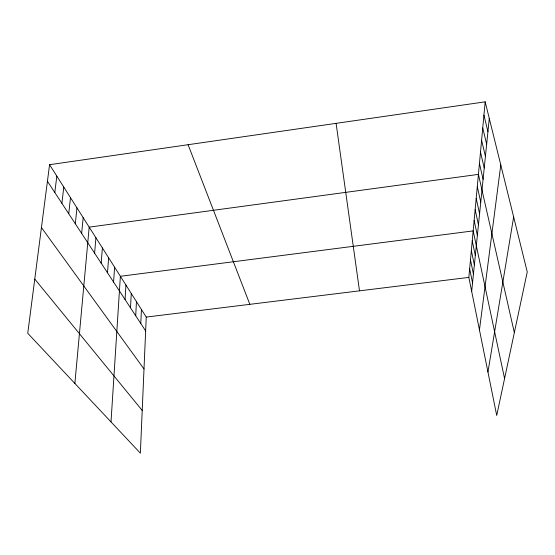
<?xml version="1.0" encoding="UTF-8"?>
<svg xmlns="http://www.w3.org/2000/svg" width="555" height="555" viewBox="0 0 555 555"><rect width="100%" height="100%" fill="white"/><g stroke="black" fill="none" stroke-linecap="round" stroke-linejoin="round"><path stroke-width="0.83" d="M49.575 164.696L146.249 317.078L140.366 453.164L27.75 333.277L49.575 164.696L485.174 101.836L527.25 271.922L496.718 415.494L468.85 277.389L485.174 101.836M140.776 323.482L141.435 309.489M135.725 315.788L136.447 301.629M130.487 307.81L131.278 293.484M125.062 299.54L125.93 285.048M111.007 421.904L120.373 276.293L473.172 230.894L504.571 378.565M113.581 282.058L114.607 267.205M107.504 272.796L108.62 257.77M101.183 263.174L102.397 247.96M94.607 253.156L95.925 237.755M74.87 383.436L89.189 227.134L478.431 174.381L514.339 332.632M81.647 233.412L83.181 217.664M75.314 223.755L76.951 207.841M471.674 291.375L489.281 118.451M68.737 213.737L70.485 197.656M61.903 203.338L63.783 187.084M54.806 192.529L56.818 176.108M479.451 329.913L500.783 164.946M487.949 372.037L513.646 216.943M146.249 317.078L468.85 277.389M34.764 279.075L142.212 410.464M41.438 227.557L144.009 368.971M47.432 181.284L145.653 330.912M188.089 144.709L249.847 304.334M483.932 115.156L487.942 131.625M482.746 127.948L486.652 144.265M481.601 140.242L485.417 156.399M480.505 152.056L484.231 168.061M479.444 163.434L483.086 179.279M477.286 186.64L480.762 202.152M476.197 198.385L479.582 213.724M475.149 209.665L478.452 224.824M474.143 220.488L477.369 235.473M472.243 240.905L475.323 255.543M471.348 250.534L474.358 265.012M470.487 259.816L473.429 274.121M469.655 268.759L472.534 282.904M336.094 123.349L359.494 290.848"/></g></svg>
